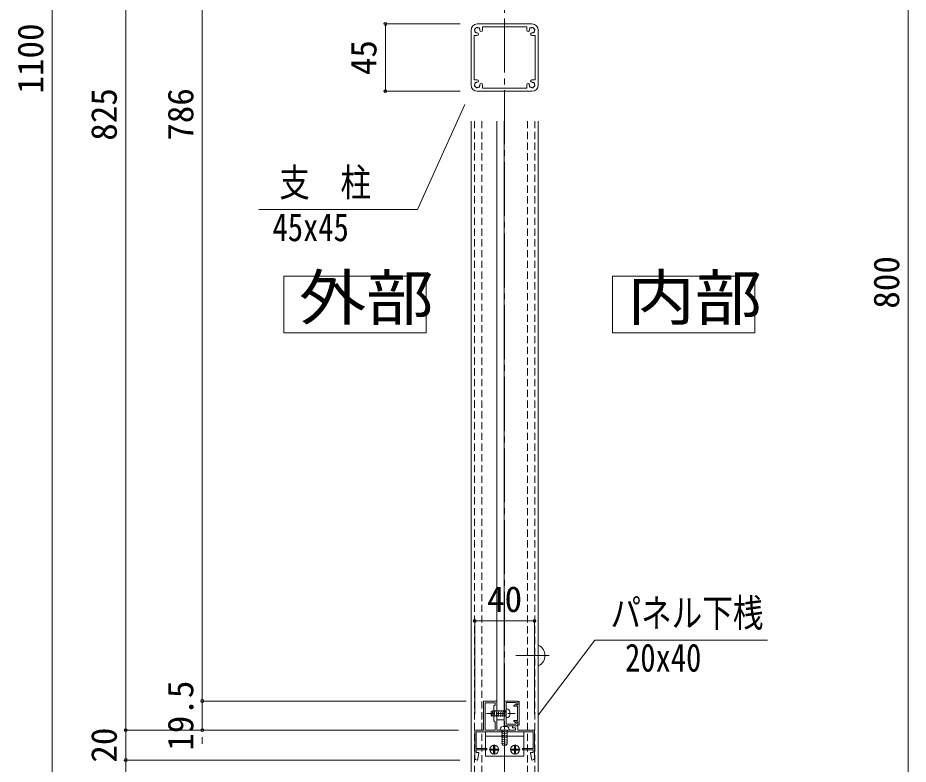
# Model space of a CAD drawing. Units: millimetres at full size. Extents: x -1603 to 1599, y -1129 to 1133.
# Drawn here: x -378 to 218, y -606 to -106 of the extents above; entities that cross this region are included whole.
import ezdxf
from ezdxf.enums import TextEntityAlignment as Align

# ---------------------------------------------------------------- set-up
doc = ezdxf.new("R2010")
doc.units = ezdxf.units.MM
doc.header["$LTSCALE"] = 4
doc.header["$PDMODE"] = 32
doc.header["$PDSIZE"] = 2
doc.linetypes.add('CHAIN2', pattern=[12, 9, -1, 1, -1])
doc.linetypes.add('DASHED1', pattern=[1.8, 1.2, -0.6])
for name, color, linetype, lineweight in [('0-0_0', 7, 'Continuous', 18), ('0-1_1手摺寸法', 3, 'Continuous', 18), ('0-4_2躯体線', 4, 'Continuous', 9), ('0-5_3中心線', 2, 'CHAIN2', 18), ('0-6_41ｱﾙﾐ', 6, 'Continuous', 18), ('0-7_42ｱﾙﾐ部品', 6, 'Continuous', 18), ('0-8_51破線ｱﾙﾐ', 3, 'DASHED1', 18), ('0-9_6ﾊｯﾁﾝｸﾞ', 4, 'Continuous', 9), ('0-B_CYAN', 4, 'Continuous', 9), ('0-E_P4-12', 7, 'Continuous', 18), ('1-0_アンカー', 4, 'Continuous', 9)]:
    doc.layers.add(name, color=color, linetype=linetype, lineweight=lineweight)
doc.styles.add('ＭＳ ゴシック', font='')
doc.styles.get('ＭＳ ゴシック').set_extended_font_data('MS Gothic')

msp = doc.modelspace()

# ---------------------------------------------------------------- linework, layer by layer
at = {"layer": '0-0_0'}
for p, q in [((-74.796, -174.878), (-74.796, -666.689)), ((-29.796, -174.878), (-29.796, -666.689))]:
    msp.add_line(p, q, dxfattribs=at)
for points in [[(-78.912, -163.655), (-110.753, -234.151), (-216.787, -234.151)], [(-29.833, -572.832), (8.202, -522.512), (123.822, -522.512)]]:
    msp.add_lwpolyline(points, dxfattribs=at)
at = {"layer": '0-1_1手摺寸法'}
for p, q in [((-355.23, -682.892), (-355.23, 417.108)), ((-355.23, 412.508), (-355.23, -678.292)), ((-306.006, -582.892), (-306.006, 242.108)), ((-306.006, 237.508), (-306.006, -578.292)), ((-254.731, -563.392), (-254.731, 222.608)), ((-254.731, 218.008), (-254.731, -558.792)), ((217.934, 117.108), (217.934, -682.892)), ((217.934, -678.292), (217.934, 112.508)), ((-82.096, -109.836), (-132.129, -109.836)), ((-132.129, -154.836), (-132.129, -109.836)), ((-132.129, -114.436), (-132.129, -150.236)), ((-82.096, -154.836), (-132.129, -154.836)), ((-72.296, -571.892), (-72.296, -509.722)), ((-72.296, -509.722), (-32.296, -509.722)), ((-36.896, -509.722), (-67.696, -509.722)), ((-32.296, -571.892), (-32.296, -509.722)), ((-254.731, -558.792), (-254.731, -554.192)), ((-78.046, -563.392), (-254.731, -563.392)), ((-254.731, -563.392), (-254.731, -582.892)), ((-78.046, -563.392), (-254.731, -563.392)), ((-254.731, -582.892), (-254.731, -563.392)), ((-306.006, -578.292), (-306.006, -573.692)), ((-83.296, -582.892), (-306.006, -582.892)), ((-306.006, -602.892), (-306.006, -582.892)), ((-83.296, -582.892), (-306.006, -582.892)), ((-306.006, -582.892), (-306.006, -602.892)), ((-83.296, -582.892), (-254.731, -582.892)), ((-254.731, -587.492), (-254.731, -592.092)), ((-306.006, -602.892), (-306.006, -682.892)), ((-82.296, -602.892), (-306.006, -602.892)), ((-82.296, -602.892), (-306.006, -602.892))]:
    msp.add_line(p, q, dxfattribs=at)
for p in [(-132.129, -109.836), (-132.129, -154.836), (-72.296, -509.722), (-32.296, -509.722), (-254.731, -563.392), (-306.006, -582.892), (-254.731, -582.892), (-306.006, -602.892)]:
    msp.add_point(p, dxfattribs=at)
at = {"layer": '0-4_2躯体線'}
for p, q in [((-29.796, -539.642), (-29.796, -526.142)), ((-29.296, -526.142), (-29.796, -526.142)), ((-44.736, -532.892), (-22.48, -532.892)), ((-29.296, -539.642), (-29.796, -539.642))]:
    msp.add_line(p, q, dxfattribs=at)
msp.add_arc((-32.991, -532.892), 7.695, 298.699, 61.301, dxfattribs=at)
at = {"layer": '0-5_3中心線'}
msp.add_line((-52.296, 469.737), (-52.296, -842.622), dxfattribs=at)
at = {"layer": '0-6_41ｱﾙﾐ'}
for p, q in [((-66.546, -582.892), (-66.546, -563.892)), ((-66.046, -563.392), (-57.546, -563.392)), ((-65.346, -564.592), (-58.746, -564.592)), ((-65.346, -582.892), (-65.346, -564.592)), ((-59.546, -566.642), (-58.746, -565.842)), ((-58.746, -565.842), (-58.746, -564.592)), ((-57.546, -563.392), (-57.546, -571.123)), ((-52.546, -571.342), (-52.546, -563.392)), ((-52.546, -563.392), (-44.046, -563.392)), ((-51.346, -578.892), (-51.346, -564.392)), ((-51.346, -564.392), (-44.546, -564.392)), ((-45.122, -565.638), (-45.994, -566.141)), ((-44.796, -565.792), (-44.796, -565.892)), ((-43.546, -565.892), (-44.796, -565.892)), ((-44.546, -564.392), (-44.546, -565.692)), ((-44.254, -565.87), (-43.546, -565.461)), ((-43.546, -563.892), (-43.546, -565.461)), ((-59.546, -576.642), (-59.546, -566.642)), ((-57.788, -571.542), (-57.546, -571.123)), ((-57.788, -571.742), (-57.546, -572.162)), ((-57.546, -572.162), (-57.546, -582.892)), ((-52.546, -571.342), (-52.339, -571.474)), ((-52.546, -571.342), (-52.339, -571.474)), ((-52.546, -571.942), (-52.339, -571.812)), ((-52.546, -571.942), (-52.339, -571.812)), ((-52.546, -579.892), (-52.546, -571.942)), ((-59.546, -576.642), (-58.746, -577.442)), ((-58.746, -577.442), (-58.746, -582.892)), ((-45.122, -577.648), (-45.994, -577.144)), ((-43.746, -576.392), (-45.748, -576.392)), ((-44.796, -577.492), (-44.796, -577.392)), ((-43.546, -577.392), (-44.796, -577.392)), ((-44.546, -578.892), (-44.546, -577.592)), ((-44.254, -577.415), (-43.546, -577.824)), ((-43.546, -579.642), (-43.546, -577.392)), ((-43.546, -579.392), (-43.546, -577.824)), ((-72.296, -583.392), (-72.296, -601.392)), ((-66.546, -582.892), (-71.796, -582.892)), ((-33.296, -584.092), (-71.296, -584.092)), ((-71.296, -584.092), (-71.296, -595.092)), ((-58.746, -582.892), (-65.346, -582.892)), ((-52.815, -582.892), (-57.546, -582.892)), ((-52.396, -583.135), (-52.815, -582.892)), ((-52.546, -579.892), (-44.046, -579.892)), ((-52.196, -583.135), (-51.776, -582.892)), ((-45.046, -582.892), (-51.776, -582.892)), ((-51.346, -578.892), (-44.546, -578.892)), ((-44.046, -579.892), (-47.046, -579.892)), ((-47.046, -579.892), (-47.046, -581.392)), ((-47.046, -581.392), (-45.046, -581.392)), ((-45.046, -581.392), (-45.046, -582.892)), ((-42.546, -579.642), (-43.546, -579.642)), ((-43.546, -580.392), (-43.546, -582.892)), ((-43.546, -582.892), (-32.796, -582.892)), ((-33.296, -584.092), (-33.296, -595.092)), ((-32.296, -583.392), (-32.296, -601.392)), ((-71.296, -595.092), (-64.296, -595.092)), ((-64.296, -595.092), (-64.296, -596.092)), ((-33.296, -595.092), (-40.296, -595.092)), ((-40.296, -595.092), (-40.296, -596.092)), ((-40.296, -596.092), (-33.296, -596.092)), ((-33.296, -596.092), (-33.296, -597.892)), ((-69.568, -598.251), (-70.496, -602.892)), ((-33.296, -597.892), (-34.73, -597.892)), ((-70.496, -602.892), (-70.796, -602.892))]:
    msp.add_line(p, q, dxfattribs=at)
for points in [[(-43.546, -565.892), (-43.546, -563.642), (-43.546, -565.892)], [(-42.546, -579.642), (-42.546, -563.642), (-43.546, -563.642)], [(-43.746, -576.392), (-43.746, -566.892), (-45.748, -566.892)], [(-64.296, -596.092), (-71.296, -596.092), (-71.296, -597.892), (-69.862, -597.892)], [(-35.024, -598.251), (-34.096, -602.892), (-33.796, -602.892)]]:
    msp.add_lwpolyline(points, dxfattribs=at)
for centre, radius, start, end in [((-66.046, -563.892), 0.5, 90, 180), ((-45.792, -566.491), 0.404, 119.925, 276.157), ((-44.996, -565.792), 0.2, 0, 129.207), ((-44.346, -565.692), 0.2, 180, 302.57), ((-44.046, -563.892), 0.5, 0, 90), ((-57.615, -571.642), 0.2, 150, 210), ((-52.446, -571.642), 0.2, 302.334, 57.666), ((-52.446, -571.642), 0.2, 302.334, 57.666), ((-45.792, -576.794), 0.404, 83.843, 240.075), ((-44.996, -577.492), 0.2, 230.793, 0), ((-44.346, -577.592), 0.2, 57.43, 180), ((-71.796, -583.392), 0.5, 90, 180), ((-52.296, -582.962), 0.2, 240, 300), ((-44.046, -579.392), 0.5, 270, 0), ((-44.046, -580.392), 0.5, 0, 90), ((-32.796, -583.392), 0.5, 0, 90), ((-70.796, -601.392), 1.5, 180, 270), ((-69.862, -598.192), 0.3, 348.69, 90), ((-34.73, -598.192), 0.3, 90, 191.31), ((-33.796, -601.392), 1.5, 270, 0)]:
    msp.add_arc(centre, radius, start, end, dxfattribs=at)
at = {"layer": '0-7_42ｱﾙﾐ部品'}
for p, q in [((-70.596, -109.836), (-33.996, -109.836)), ((-67.096, -111.836), (-37.496, -111.836)), ((-67.096, -111.836), (-67.096, -114.036)), ((-37.496, -111.836), (-37.496, -114.036)), ((-74.796, -114.036), (-74.796, -150.636)), ((-70.596, -117.536), (-72.796, -117.536)), ((-72.796, -117.536), (-72.796, -147.136)), ((-33.996, -117.536), (-31.796, -117.536)), ((-31.796, -117.536), (-31.796, -147.136)), ((-29.796, -114.036), (-29.796, -150.636)), ((-70.596, -147.136), (-72.796, -147.136)), ((-33.996, -147.136), (-31.796, -147.136)), ((-70.596, -154.836), (-33.996, -154.836)), ((-67.096, -152.836), (-67.096, -150.636)), ((-65.041, -583.892), (-65.041, -600.392)), ((-39.541, -583.892), (-39.541, -600.392)), ((-39.541, -586.892), (-65.041, -586.892)), ((-39.541, -600.392), (-65.041, -600.392))]:
    msp.add_line(p, q, dxfattribs=at)
msp.add_lwpolyline([(-67.096, -152.836), (-37.496, -152.836), (-37.496, -150.636)], dxfattribs=at)
for centre, radius, start, end in [((-70.596, -114.036), 4.2, 90, 180), ((-72.044, -113.648), 0.5, 97.024, 165), ((-70.596, -114.036), 1.75, 135, 149.641), ((-70.596, -114.036), 1.75, 120.359, 135), ((-70.984, -112.587), 0.5, 105, 172.976), ((-70.984, -112.587), 0.5, 37.024, 105), ((-70.596, -114.036), 1.75, 75, 89.641), ((-70.596, -114.036), 1.75, 60.359, 75), ((-69.535, -112.975), 0.5, 45, 112.976), ((-69.535, -112.975), 0.5, 337.024, 45), ((-70.596, -114.036), 1.75, 15, 29.641), ((-33.996, -114.036), 1.75, 150.359, 165), ((-35.056, -112.975), 0.5, 135, 202.976), ((-35.056, -112.975), 0.5, 67.024, 135), ((-33.996, -114.036), 1.75, 105, 119.641), ((-33.996, -114.036), 1.75, 90.359, 105), ((-33.608, -112.587), 0.5, 75, 142.976), ((-33.996, -114.036), 4.2, 0, 90), ((-33.608, -112.587), 0.5, 7.024, 75), ((-33.996, -114.036), 1.75, 45, 59.641), ((-33.996, -114.036), 1.75, 30.359, 45), ((-32.547, -113.648), 0.5, 15, 82.976), ((-72.044, -113.648), 0.5, 165, 232.976), ((-70.596, -114.036), 1.75, 180.359, 195), ((-70.596, -114.036), 1.75, 195, 209.641), ((-71.656, -115.096), 0.5, 157.024, 225), ((-71.656, -115.096), 0.5, 225, 292.976), ((-70.596, -114.036), 1.75, 240.359, 255), ((-70.596, -114.036), 1.75, 255, 270), ((-70.596, -116.661), 0.875, 270, 90), ((-70.596, -114.036), 1.75, 0.359, 15), ((-67.971, -114.036), 0.875, 180, 0), ((-36.621, -114.036), 0.875, 180, 0), ((-33.996, -114.036), 1.75, 165, 179.641), ((-33.996, -116.661), 0.875, 90, 270), ((-33.996, -114.036), 1.75, 270, 285), ((-33.996, -114.036), 1.75, 285, 299.641), ((-32.935, -115.096), 0.5, 247.024, 315), ((-32.935, -115.096), 0.5, 315, 22.976), ((-33.996, -114.036), 1.75, 330.359, 345), ((-33.996, -114.036), 1.75, 345, 359.641), ((-32.547, -113.648), 0.5, 307.024, 15), ((-70.596, -150.636), 1.75, 105, 119.641), ((-70.596, -150.636), 1.75, 90, 105), ((-70.596, -148.011), 0.875, 270, 90), ((-33.996, -148.011), 0.875, 90, 270), ((-33.996, -150.636), 1.75, 75, 90), ((-33.996, -150.636), 1.75, 60.359, 75), ((-70.596, -150.636), 4.2, 180, 270), ((-72.044, -151.024), 0.5, 127.024, 195), ((-72.044, -151.024), 0.5, 195, 262.976), ((-70.596, -150.636), 1.75, 165, 179.641), ((-70.596, -150.636), 1.75, 150.359, 165), ((-71.656, -149.575), 0.5, 135, 202.976), ((-70.596, -150.636), 1.75, 210.359, 225), ((-71.656, -149.575), 0.5, 67.024, 135), ((-70.596, -150.636), 1.75, 225, 239.641), ((-70.984, -152.085), 0.5, 187.024, 255), ((-70.984, -152.085), 0.5, 255, 322.976), ((-70.596, -150.636), 1.75, 270.359, 285), ((-70.596, -150.636), 1.75, 285, 299.641), ((-69.535, -151.696), 0.5, 247.024, 315), ((-69.535, -151.696), 0.5, 315, 22.976), ((-70.596, -150.636), 1.75, 330.359, 345), ((-70.596, -150.636), 1.75, 345, 359.641), ((-67.971, -150.636), 0.875, 0, 180), ((-36.621, -150.636), 0.875, 0, 180), ((-33.996, -150.636), 1.75, 180.359, 195), ((-33.996, -150.636), 1.75, 195, 209.641), ((-35.056, -151.696), 0.5, 157.024, 225), ((-35.056, -151.696), 0.5, 225, 292.976), ((-33.996, -150.636), 1.75, 240.359, 255), ((-33.996, -150.636), 1.75, 255, 269.641), ((-33.608, -152.085), 0.5, 217.024, 285), ((-33.996, -150.636), 4.2, 270, 0), ((-33.608, -152.085), 0.5, 285, 352.976), ((-32.935, -149.575), 0.5, 45, 112.976), ((-33.996, -150.636), 1.75, 300.359, 315), ((-33.996, -150.636), 1.75, 315, 329.641), ((-32.935, -149.575), 0.5, 337.024, 45), ((-32.547, -151.024), 0.5, 277.024, 345), ((-33.996, -150.636), 1.75, 15, 29.641), ((-33.996, -150.636), 1.75, 0.359, 15), ((-32.547, -151.024), 0.5, 345, 52.976)]:
    msp.add_arc(centre, radius, start, end, dxfattribs=at)
at = {"layer": '0-8_51破線ｱﾙﾐ'}
for p, q in [((-45.353, -571.642), (-64.507, -571.642)), ((-52.296, -576.9), (-52.296, -596.054))]:
    msp.add_line(p, q, dxfattribs=at)
at = {"layer": '0-9_6ﾊｯﾁﾝｸﾞ'}
for p, q in [((-60.346, -569.892), (-61.346, -570.307)), ((-61.346, -572.978), (-61.346, -570.307)), ((-60.774, -573.642), (-60.304, -569.642)), ((-60.774, -573.642), (-60.304, -569.642)), ((-51.346, -569.892), (-60.346, -569.892)), ((-59.364, -573.642), (-58.895, -569.642)), ((-59.364, -573.642), (-58.895, -569.642)), ((-57.954, -573.642), (-57.485, -569.642)), ((-57.954, -573.642), (-57.485, -569.642)), ((-56.545, -573.642), (-56.076, -569.642)), ((-56.545, -573.642), (-56.076, -569.642)), ((-55.135, -573.642), (-54.666, -569.642)), ((-55.135, -573.642), (-54.666, -569.642)), ((-53.726, -573.642), (-53.256, -569.642)), ((-53.726, -573.642), (-53.256, -569.642)), ((-52.408, -573.642), (-51.939, -569.642)), ((-52.408, -573.642), (-51.939, -569.642)), ((-51.346, -574.442), (-51.346, -568.842)), ((-50.846, -568.642), (-51.146, -568.642)), ((-48.846, -572.642), (-48.846, -570.642)), ((-60.346, -573.392), (-61.346, -572.978)), ((-51.346, -573.392), (-60.346, -573.392)), ((-50.846, -574.642), (-51.146, -574.642)), ((-55.296, -582.392), (-55.296, -582.692)), ((-49.496, -582.892), (-55.096, -582.892)), ((-50.296, -583.955), (-54.296, -583.486)), ((-50.296, -583.955), (-54.296, -583.486)), ((-54.046, -582.892), (-54.046, -591.892)), ((-51.296, -580.392), (-53.296, -580.392)), ((-50.546, -582.892), (-50.546, -591.892)), ((-49.296, -582.392), (-49.296, -582.692)), ((-50.296, -585.272), (-54.296, -584.803)), ((-50.296, -585.272), (-54.296, -584.803)), ((-50.296, -586.682), (-54.296, -586.213)), ((-50.296, -586.682), (-54.296, -586.213)), ((-50.296, -588.092), (-54.296, -587.622)), ((-50.296, -588.092), (-54.296, -587.622)), ((-50.296, -589.501), (-54.296, -589.032)), ((-50.296, -589.501), (-54.296, -589.032)), ((-62.591, -595.892), (-55.991, -595.892)), ((-60.166, -595.518), (-61.695, -595.518)), ((-61.695, -596.268), (-61.695, -595.518)), ((-59.666, -593.488), (-59.666, -595.018)), ((-58.916, -593.488), (-59.666, -593.488)), ((-59.291, -599.192), (-59.291, -592.592)), ((-58.916, -593.488), (-58.916, -595.018)), ((-58.416, -595.518), (-56.887, -595.518)), ((-56.887, -596.268), (-56.887, -595.518)), ((-50.296, -590.911), (-54.296, -590.442)), ((-50.296, -590.911), (-54.296, -590.442)), ((-50.296, -592.32), (-54.296, -591.851)), ((-50.296, -592.32), (-54.296, -591.851)), ((-54.046, -591.892), (-53.632, -592.892)), ((-50.96, -592.892), (-53.632, -592.892)), ((-50.546, -591.892), (-50.96, -592.892)), ((-41.991, -595.892), (-48.591, -595.892)), ((-46.166, -595.518), (-47.695, -595.518)), ((-47.695, -596.268), (-47.695, -595.518)), ((-45.666, -593.488), (-45.666, -595.018)), ((-45.666, -593.488), (-44.916, -593.488)), ((-45.291, -599.192), (-45.291, -592.592)), ((-44.916, -593.488), (-44.916, -595.018)), ((-44.416, -595.518), (-42.887, -595.518)), ((-42.887, -596.268), (-42.887, -595.518)), ((-60.166, -596.268), (-61.695, -596.268)), ((-59.666, -598.296), (-59.666, -596.768)), ((-58.916, -598.296), (-59.666, -598.296)), ((-58.916, -598.296), (-58.916, -596.768)), ((-58.416, -596.268), (-56.887, -596.268)), ((-46.166, -596.268), (-47.695, -596.268)), ((-45.666, -598.296), (-45.666, -596.768)), ((-45.666, -598.296), (-44.916, -598.296)), ((-44.916, -598.296), (-44.916, -596.768)), ((-44.416, -596.268), (-42.887, -596.268))]:
    msp.add_line(p, q, dxfattribs=at)
for centre in [(-59.291, -595.892), (-45.291, -595.892)]:
    msp.add_circle(centre, 3, dxfattribs=at)
for centre, radius, start, end in [((-51.146, -568.842), 0.2, 90, 180), ((-50.846, -570.642), 2, 0, 90), ((-51.146, -574.442), 0.2, 180, 270), ((-50.846, -572.642), 2, 270, 0), ((-53.296, -582.392), 2, 90, 180), ((-55.096, -582.692), 0.2, 180, 270), ((-51.296, -582.392), 2, 0, 90), ((-49.496, -582.692), 0.2, 270, 0), ((-60.166, -595.018), 0.5, 270, 0), ((-58.416, -595.018), 0.5, 180, 270), ((-46.166, -595.018), 0.5, 270, 0), ((-44.416, -595.018), 0.5, 180, 270), ((-60.166, -596.768), 0.5, 0, 90), ((-58.416, -596.768), 0.5, 90, 180), ((-46.166, -596.768), 0.5, 0, 90), ((-44.416, -596.768), 0.5, 90, 180)]:
    msp.add_arc(centre, radius, start, end, dxfattribs=at)
at = {"layer": '0-B_CYAN'}
msp.add_line((-57.546, -575.892), (-57.546, -174.878), dxfattribs=at)
msp.add_lwpolyline([(-52.546, -174.878), (-52.546, -575.892), (-57.546, -575.892)], dxfattribs=at)
at = {"layer": '0-E_P4-12'}
msp.add_line((19.856, -278.661), (19.856, -316.671), dxfattribs=at)
msp.add_lwpolyline([(-200.063, -316.671), (-104.737, -316.671), (-104.737, -278.661), (-200.063, -278.661)], close=True, dxfattribs=at)
msp.add_lwpolyline([(19.856, -316.671), (115.182, -316.671), (115.182, -278.66), (19.856, -278.66)], dxfattribs=at)
at = {"layer": '1-0_アンカー', "linetype": 'DASHED1'}
for p, q in [((-72.546, -174.878), (-72.546, -682.892)), ((-67.546, -174.878), (-67.546, -682.892)), ((-37.046, -174.878), (-37.046, -682.892)), ((-32.046, -174.878), (-32.046, -682.892))]:
    msp.add_line(p, q, dxfattribs=at)

# ---------------------------------------------------------------- texts
at = {"layer": '0-0_0', "style": 'ＭＳ ゴシック', "width": 0.8}
for s, p in [('支\u3000柱', (-203.194, -231.008)), ('45x45', (-207.719, -260.941)), ('パネル下桟', (18.587, -519.369)), ('20x40', (28.353, -549.301))]:
    msp.add_text(s, height=18.77, dxfattribs=at).set_placement(p, align=Align.BOTTOM_LEFT)
at = {"layer": '0-1_1手摺寸法', "style": 'ＭＳ ゴシック'}
for s, p in [('1100', (-356.049, -156.445)), ('45', (-132.948, -144.112)), ('825', (-306.825, -188.057)), ('786', (-255.55, -188.057)), ('800', (217.116, -300.557)), ('19.5', (-255.55, -596.695)), ('20', (-306.825, -604.669))]:
    msp.add_text(s, height=17.27, rotation=90, dxfattribs=at).set_placement(p, align=Align.BOTTOM_LEFT)
msp.add_text('40', height=17.27, dxfattribs=at).set_placement((-64.072, -508.904), align=Align.BOTTOM_LEFT)
at = {"layer": '0-E_P4-12', "style": 'ＭＳ ゴシック', "width": 1.1}
for s, p in [('外部', (-190.004, -317.134)), ('内部', (29.915, -317.134))]:
    msp.add_text(s, height=30.03, dxfattribs=at).set_placement(p, align=Align.BOTTOM_LEFT)

doc.saveas('drawing.dxf')
